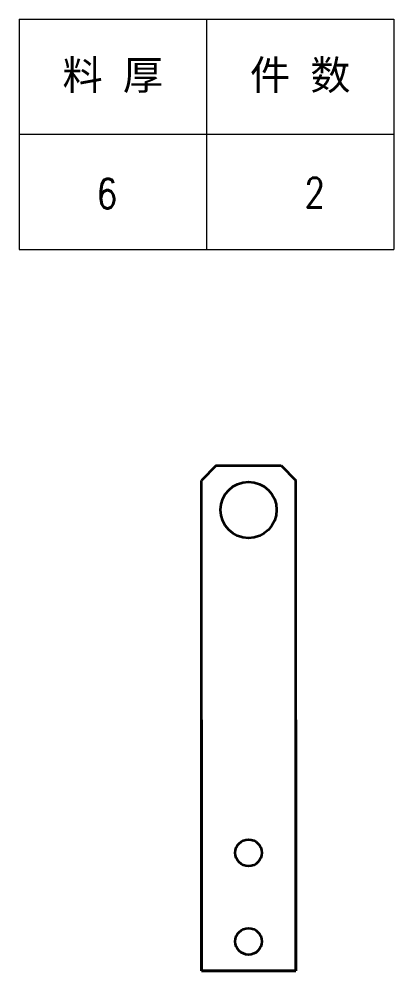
# Model space of a CAD drawing. Header units: millimetres. Extents: x 1333 to 104182, y -62616 to -5704.
# Drawn here: x 48417.8 to 48544.8, y -61909.8 to -61587.7 of the extents above; entities that cross this region are included whole.
import ezdxf
from ezdxf.enums import TextEntityAlignment as Align

# ---------------------------------------------------------------- set-up
doc = ezdxf.new("R2010")
doc.units = ezdxf.units.MM
doc.header["$LTSCALE"] = 0.5
doc.layers.add('标注线', color=3, linetype='Continuous', lineweight=18)
doc.styles.add('DIM', font='romans.shx', dxfattribs={"width": 0.8, "bigfont": 'bigfont.shx'})
doc.styles.get("Standard").update_dxf_attribs({"font": 'simplex.shx'})

# ---------------------------------------------------------------- blocks, each defined once
blk = doc.blocks.new('*T177')
at = {"color": 0, "linetype": 'ByBlock', "lineweight": -2, "transparency": 16777216}
for p, q in [((0, 0), (127, 0)), ((0, 0), (0, -78)), ((63.5, 0), (63.5, -78)), ((127, 0), (127, -78)), ((0, -39), (127, -39)), ((0, -78), (127, -78))]:
    blk.add_line(p, q, dxfattribs=at)
at = {"color": 0, "transparency": 16777216, "char_height": 10, "width": 60.5, "attachment_point": 5}
for s, insert in [('{\\fSimSun|b0|i0|c134|p2;料 厚}', (31.75, -19.5)), ('{\\fSimSun|b0|i0|c134|p2;件 数}', (95.25, -19.5))]:
    blk.add_mtext(s, dxfattribs=dict(at, insert=insert))
blk = doc.blocks.new('拆图参数')
blk.add_blockref('*T177', (-63.5, 78))
at = {"style": 'DIM', "width": 0.8}
blk.add_attdef('6', text='', height=10, dxfattribs=at).set_placement((-37.13, 18.91), align=Align.MIDDLE_LEFT)
blk.add_attdef('1', text='', height=10, dxfattribs=at).set_placement((36.65, 19.27), align=Align.MIDDLE_CENTER)

msp = doc.modelspace()

# ---------------------------------------------------------------- linework, layer by layer
at = {"color": 3, "lineweight": 35, "ltscale": 0.176777}
for p, q in [((48484.513, -61738.835), (48479.513, -61743.835)), ((48506.513, -61738.835), (48511.513, -61743.835))]:
    msp.add_line(p, q, dxfattribs=at)
at = {"color": 3, "lineweight": 35}
for p, q in [((48484.513, -61738.835), (48506.513, -61738.835)), ((48479.513, -61909.835), (48479.513, -61743.835)), ((48511.513, -61909.835), (48511.513, -61743.835)), ((48479.513, -61824.835), (48479.513, -61909.835)), ((48511.513, -61824.835), (48511.513, -61909.835)), ((48479.513, -61909.835), (48511.513, -61909.835)), ((48511.513, -61909.835), (48479.513, -61909.835))]:
    msp.add_line(p, q, dxfattribs=at)
for centre, radius in [((48495.513, -61753.835), 9.5), ((48495.513, -61869.835), 4.5), ((48495.513, -61899.835), 4.5)]:
    msp.add_circle(centre, radius, dxfattribs=at)

# ---------------------------------------------------------------- block references
at = {"layer": '标注线'}
msp.add_blockref('拆图参数', (48481.262, -61665.735), dxfattribs=at).add_auto_attribs({'1': '2', '6': '6'})

doc.saveas('drawing.dxf')
